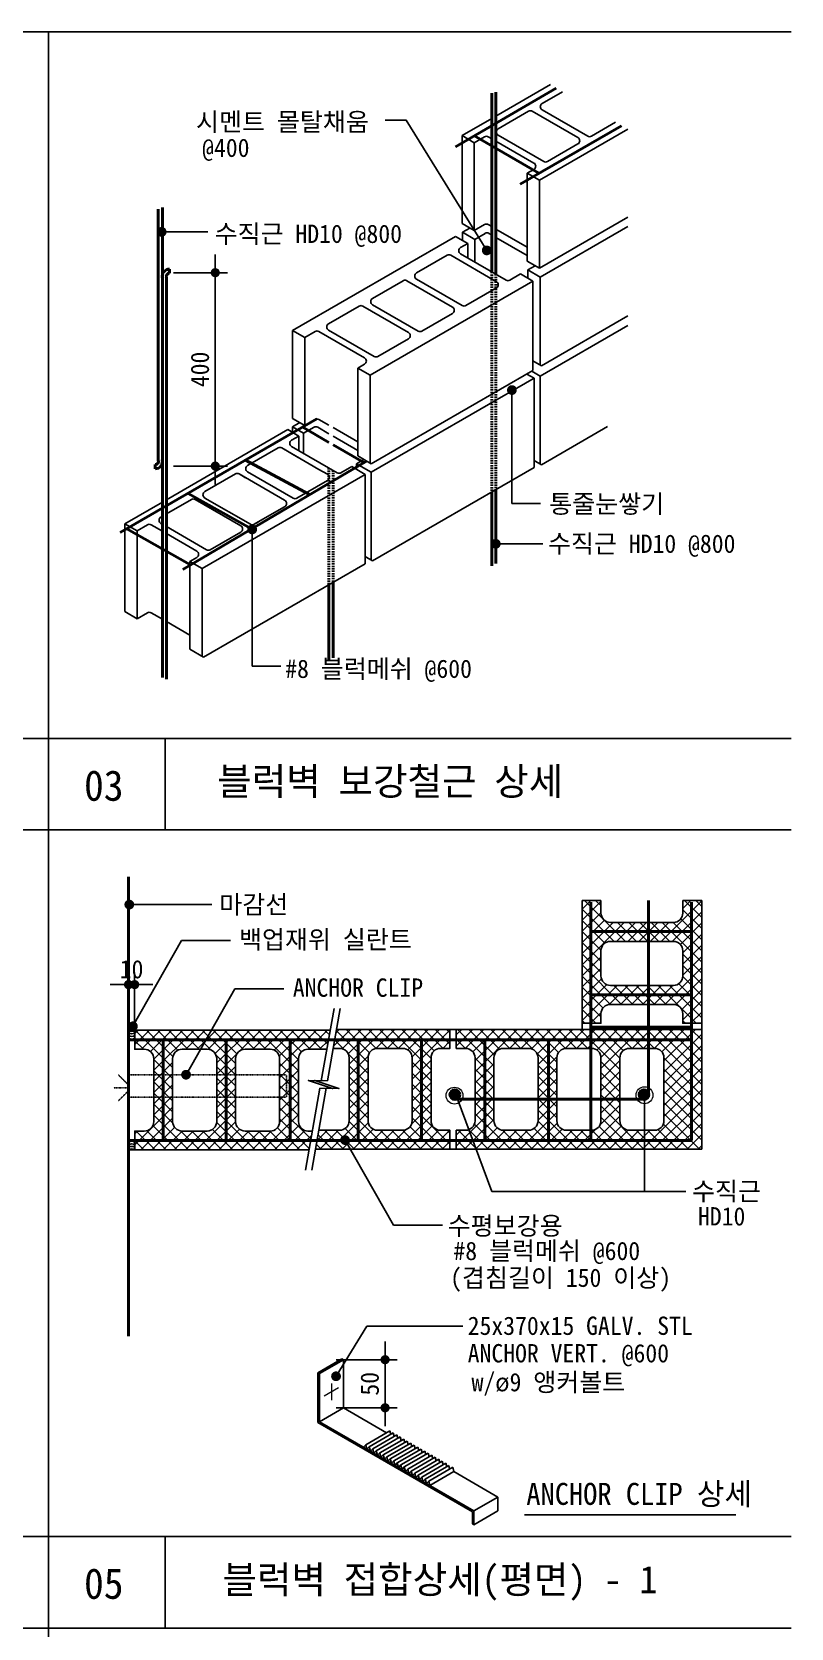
# Model space of a CAD drawing. Header units: millimetres. Extents: x 209 to 75467, y 6568 to 12199.
# Drawn here: x 31514 to 32756, y 9373 to 11985 of the extents above; entities that cross this region are included whole.
import ezdxf

# ---------------------------------------------------------------- set-up
doc = ezdxf.new("R2010")
doc.units = ezdxf.units.MM
doc.header["$MEASUREMENT"] = 0
for name, pattern in [('CEN', [62, 60, -1, 0, -1]), ('HID', [2, 1.1, -0.9]), ('HIDDEN', [0.375, 0.25, -0.125])]:
    doc.linetypes.add(name, pattern=pattern)
doc.layers.get('0').update_dxf_attribs({"linetype": 'CONTINUOUS'})
for name, color, linetype, lineweight in [('A-CNTL', 1, 'CEN', 15), ('A-CONC-LIN1', 2, 'CONTINUOUS', 40), ('A-CUTL', 7, 'CONTINUOUS', 25), ('A-DIMS', 7, 'CONTINUOUS', 25), ('A-ELEV-LIN2', 7, 'CONTINUOUS', 25), ('A-MKXS-LEAD', 7, 'CONTINUOUS', 25), ('A-MKXS-TEXT1', 3, 'CONTINUOUS', 25), ('A-WAXM-BLOC', 3, 'CONTINUOUS', 25), ('A-XXXX-HATC', 8, 'CONTINUOUS', 18), ('A-XXXX-SYMB', 7, 'CONTINUOUS', 25), ('A-XXXX-TABL', 7, 'CONTINUOUS', 25), ('S-RBAR', 2, 'CONTINUOUS', 40)]:
    doc.layers.add(name, color=color, linetype=linetype, lineweight=lineweight)
doc.layers.add('CA-ANNO-TEXT', color=3, linetype='CONTINUOUS')
doc.styles.add('HY울릉도L', font='H2GTRE.TTF')
doc.styles.add('돋움체', font='')
doc.styles.get('돋움체').set_extended_font_data('DotumChe')
doc.dimstyles.new('CDIM', dxfattribs={"dimtxt": 3, "dimasz": 1.5, "dimexe": 2, "dimexo": 1, "dimgap": 1, "dimtad": 1, "dimdec": 0, "dimrnd": 0.5, "dimzin": 0, "dimdsep": 32, "dimlunit": 6, "dimtxsty": 'HY울릉도L', "dimblk1": '_CIDOT', "dimblk2": '_CIDOT', "dimsah": 1, "dimcen": 5.5, "dimclrd": 2, "dimclre": 2, "dimclrt": 7, "dimadec": 0, "dimazin": 0, "dimtfac": 1, "dimtdec": 0, "dimtix": 1, "dimtmove": 2, "dimatfit": 1, "dimldrblk": '_CIDOT', "dimfxl": 1, "dimtolj": 1, "dimtzin": 0, "dimlwd": -1, "dimarcsym": 0})

# ---------------------------------------------------------------- blocks, each defined once
blk = doc.blocks.new('_CIDOT')
at = {"color": 0, "linetype": 'ByBlock'}
blk.add_line((2, 0), (-1, 0), dxfattribs=at)
at = {"color": 0, "linetype": 'ByBlock', "const_width": 0.5}
blk.add_lwpolyline([(-0.25, 0, 1), (0.25, 0, 1)], format="xyb", close=True, dxfattribs=at)
blk = doc.blocks.new('*D421')
at = {"layer": 'A-DIMS', "lineweight": -2, "transparency": 16777216}
for p, q in [((32012, 9811.8), (32111.9, 9811.8)), ((32012, 9733.1), (32111.9, 9733.1))]:
    blk.add_line(p, q, dxfattribs=at)
at = {"layer": 'A-DIMS', "transparency": 16777216}
blk.add_line((32091.9, 9748.1), (32091.9, 9796.8), dxfattribs=at)
at = {"layer": 'A-DIMS', "transparency": 16777216, "xscale": 15, "yscale": 15, "zscale": 15}
for p, rotation in [((32091.9, 9811.8), 90), ((32091.9, 9733.1), 270)]:
    blk.add_blockref('_CIDOT', p, dxfattribs=dict(at, rotation=rotation))
at = {"layer": 'A-DIMS', "color": 3, "transparency": 16777216, "insert": (32066.9, 9772.4), "char_height": 30, "attachment_point": 5, "rotation": 90, "style": '돋움체'}
blk.add_mtext('\\A1;50', dxfattribs=at)
blk = doc.blocks.new('*D422')
at = {"layer": 'A-DIMS', "lineweight": -2, "transparency": 16777216}
for p, q in [((31745.5, 11591.1), (31833.9, 11591.1)), ((31745.5, 11274.5), (31833.9, 11274.5))]:
    blk.add_line(p, q, dxfattribs=at)
at = {"layer": 'A-DIMS', "transparency": 16777216}
blk.add_line((31813.9, 11289.5), (31813.9, 11576.1), dxfattribs=at)
at = {"layer": 'A-DIMS', "transparency": 16777216, "xscale": 15, "yscale": 15, "zscale": 15}
for p, rotation in [((31813.9, 11591.1), 90), ((31813.9, 11274.5), 270)]:
    blk.add_blockref('_CIDOT', p, dxfattribs=dict(at, rotation=rotation))
at = {"layer": 'A-DIMS', "color": 3, "transparency": 16777216, "insert": (31788.9, 11432.8), "char_height": 30, "attachment_point": 5, "rotation": 90, "style": '돋움체'}
blk.add_mtext('\\A1;400', dxfattribs=at)
blk = doc.blocks.new('*X11')
at = {"color": 0}
for p, q in [((130.83, 378.32), (132.2, 379.68)), ((130.83, 376.55), (133.83, 379.55)), ((135.93, 373.18), (130.83, 378.29)), ((130.83, 374.78), (133.83, 377.78)), ((137.7, 373.18), (131.2, 379.68)), ((133.83, 378.82), (132.97, 379.68)), ((143.37, 373.18), (149.83, 379.64)), ((145.14, 373.18), (149.83, 377.87)), ((146.83, 378.41), (148.11, 379.68)), ((149.83, 375.2), (146.83, 378.2)), ((149.83, 376.96), (147.11, 379.68)), ((149.83, 378.73), (148.88, 379.68)), ((130.83, 373.01), (134.36, 376.54)), ((134.45, 372.9), (130.83, 376.52)), ((130.83, 371.25), (135.77, 376.18)), ((130.83, 369.48), (137.53, 376.18)), ((136.3, 373.18), (139.3, 376.18)), ((139.47, 373.18), (136.47, 376.18)), ((138.07, 373.18), (141.07, 376.18)), ((141.24, 373.18), (138.24, 376.18)), ((139.84, 373.18), (142.84, 376.18)), ((143.01, 373.18), (140.01, 376.18)), ((141.61, 373.18), (144.61, 376.18)), ((144.77, 373.18), (141.77, 376.18)), ((149.83, 369.89), (143.54, 376.18)), ((149.83, 371.66), (145.31, 376.18)), ((146.43, 372.7), (149.83, 376.1)), ((149.83, 373.43), (146.51, 376.75)), ((133.83, 371.75), (130.83, 374.75)), ((133.83, 369.98), (130.83, 372.98)), ((146.83, 371.34), (149.83, 374.34)), ((133.83, 368.22), (130.83, 371.22)), ((130.83, 367.71), (133.83, 370.71)), ((146.83, 369.57), (149.83, 372.57)), ((149.83, 368.13), (146.83, 371.13)), ((146.83, 367.8), (149.83, 370.8)), ((137.1, 363.18), (130.83, 369.45)), ((130.83, 365.94), (133.83, 368.94)), ((135.33, 363.18), (130.83, 367.68)), ((143.98, 363.18), (149.83, 369.03)), ((149.83, 366.36), (146.83, 369.36)), ((149.83, 364.59), (146.83, 367.59)), ((130.83, 364.18), (133.9, 367.24)), ((130.83, 362.41), (134.73, 366.31)), ((130.83, 360.64), (136.37, 366.18)), ((134.14, 362.6), (130.83, 365.91)), ((135.13, 363.17), (138.14, 366.18)), ((138.86, 363.18), (135.86, 366.18)), ((136.91, 363.18), (139.91, 366.18)), ((140.63, 363.18), (137.63, 366.18)), ((138.68, 363.18), (141.68, 366.18)), ((142.4, 363.18), (139.4, 366.18)), ((140.44, 363.18), (143.44, 366.18)), ((144.17, 363.18), (141.17, 366.18)), ((142.21, 363.18), (145.21, 366.18)), ((146.25, 362.87), (142.93, 366.18)), ((149.83, 361.05), (144.7, 366.18)), ((145.7, 363.14), (149.83, 367.27)), ((149.83, 362.82), (146.2, 366.46)), ((146.68, 362.34), (149.83, 365.5)), ((133.83, 361.14), (130.83, 364.14)), ((148.93, 360.18), (146.52, 362.6)), ((146.83, 360.73), (149.83, 363.73)), ((133.02, 360.18), (130.83, 362.38)), ((131.26, 360.18), (130.83, 360.61)), ((132.14, 360.18), (133.84, 361.89)), ((147.17, 360.18), (146.83, 360.52)), ((148.05, 360.18), (149.83, 361.96)), ((149.82, 360.18), (149.83, 360.19)), ((59.79, 356.78), (62.07, 359.05)), ((59.79, 358.55), (60.3, 359.05)), ((65.79, 353.17), (59.91, 359.05)), ((60.83, 356.05), (63.83, 359.05)), ((65.83, 354.9), (61.68, 359.05)), ((62.25, 355.7), (65.6, 359.05)), ((62.79, 352.71), (69.14, 359.05)), ((62.79, 354.47), (67.37, 359.05)), ((66.61, 355.89), (63.44, 359.05)), ((68.21, 356.05), (65.21, 359.05)), ((69.98, 356.05), (66.98, 359.05)), ((67.91, 356.05), (70.91, 359.05)), ((71.86, 355.94), (68.75, 359.05)), ((69.67, 356.05), (72.67, 359.05)), ((75.79, 353.77), (70.52, 359.05)), ((71.43, 356.05), (74.44, 359.05)), ((76.01, 355.33), (72.28, 359.05)), ((72.54, 355.38), (76.21, 359.05)), ((72.79, 353.87), (77.98, 359.05)), ((77.07, 356.03), (74.05, 359.05)), ((78.82, 356.05), (75.82, 359.05)), ((76.54, 355.85), (79.74, 359.05)), ((80.59, 356.05), (77.59, 359.05)), ((78.51, 356.05), (81.51, 359.05)), ((85.79, 352.61), (79.35, 359.05)), ((80.28, 356.05), (83.28, 359.05)), ((85.79, 354.38), (81.12, 359.05)), ((81.91, 355.92), (85.05, 359.05)), ((82.73, 354.97), (86.82, 359.05)), ((82.79, 353.26), (88.58, 359.05)), ((86.28, 355.66), (82.89, 359.05)), ((87.66, 356.05), (84.66, 359.05)), ((89.43, 356.05), (86.43, 359.05)), ((87.35, 356.05), (90.35, 359.05)), ((90.42, 356.83), (88.19, 359.05)), ((89.12, 356.05), (90.53, 357.46)), ((90.68, 358.33), (89.96, 359.05)), ((91.36, 356.53), (94.02, 359.18)), ((92.98, 356.04), (91.53, 357.48)), ((91.74, 358.68), (92.25, 359.18)), ((96.83, 353.95), (91.8, 358.98)), ((92.73, 356.13), (95.79, 359.18)), ((97.06, 355.49), (93.37, 359.18)), ((93.69, 355.32), (97.55, 359.18)), ((93.83, 353.69), (99.32, 359.18)), ((98.14, 356.17), (95.13, 359.18)), ((99.9, 356.18), (96.9, 359.18)), ((98.07, 356.16), (101.09, 359.18)), ((101.67, 356.18), (98.67, 359.18)), ((99.86, 356.18), (102.86, 359.18)), ((106.83, 352.79), (100.44, 359.18)), ((101.62, 356.18), (104.62, 359.18)), ((106.83, 354.56), (102.2, 359.18)), ((103.15, 355.94), (106.39, 359.18)), ((103.82, 354.84), (108.16, 359.18)), ((103.83, 353.09), (109.83, 359.09)), ((107.34, 355.81), (103.97, 359.18)), ((108.74, 356.18), (105.74, 359.18)), ((109.83, 356.86), (107.51, 359.18)), ((109.83, 358.63), (109.28, 359.18)), ((110.83, 358.32), (111.7, 359.18)), ((110.83, 356.55), (113.46, 359.18)), ((112.28, 356.18), (110.83, 357.63)), ((116.83, 353.4), (111.04, 359.18)), ((112.23, 356.18), (115.23, 359.18)), ((116.89, 355.1), (112.81, 359.18)), ((113.47, 355.66), (117, 359.18)), ((113.83, 354.25), (118.77, 359.18)), ((113.83, 352.48), (120.53, 359.18)), ((117.71, 356.05), (114.58, 359.18)), ((119.35, 356.18), (116.35, 359.18)), ((121.11, 356.18), (118.11, 359.18)), ((119.3, 356.18), (122.3, 359.18)), ((123.09, 355.98), (119.88, 359.18)), ((121.07, 356.18), (124.07, 359.18)), ((126.83, 354), (121.65, 359.18)), ((122.77, 356.12), (125.84, 359.18)), ((127.08, 355.52), (123.42, 359.18)), ((123.71, 355.28), (127.61, 359.18)), ((123.83, 353.64), (129.37, 359.18)), ((128.19, 356.18), (125.19, 359.18)), ((129.95, 356.18), (126.95, 359.18)), ((128.13, 356.17), (131.14, 359.18)), ((131.72, 356.18), (128.72, 359.18)), ((129.91, 356.18), (132.91, 359.18)), ((136.83, 352.84), (130.49, 359.18)), ((131.68, 356.18), (134.68, 359.18)), ((136.83, 354.61), (132.26, 359.18)), ((133.18, 355.92), (136.44, 359.18)), ((133.83, 354.8), (138.21, 359.18)), ((133.83, 353.03), (139.98, 359.18)), ((137.37, 355.84), (134.02, 359.18)), ((138.79, 356.18), (135.79, 359.18)), ((140.56, 356.18), (137.56, 359.18)), ((138.75, 356.18), (141.75, 359.18)), ((142.33, 356.18), (139.33, 359.18)), ((140.52, 356.18), (143.52, 359.18)), ((149.83, 350.45), (141.1, 359.18)), ((142.28, 356.18), (145.28, 359.18)), ((149.83, 352.22), (142.86, 359.18)), ((143.5, 355.63), (147.05, 359.18)), ((143.83, 354.19), (148.82, 359.18)), ((143.83, 352.43), (149.83, 358.43)), ((149.83, 353.98), (144.63, 359.18)), ((149.83, 355.75), (146.4, 359.18)), ((149.83, 357.52), (148.17, 359.18)), ((61.14, 356.05), (59.79, 357.4)), ((75.79, 352.01), (72.68, 355.12)), ((72.79, 352.1), (75.99, 355.3)), ((96.83, 352.18), (93.68, 355.33)), ((93.83, 351.92), (96.85, 354.95)), ((108.7, 356.18), (109.83, 357.32)), ((126.83, 352.23), (123.63, 355.44)), ((123.83, 351.87), (126.84, 354.89)), ((143.83, 350.66), (149.83, 356.66)), ((143.83, 348.89), (149.83, 354.89)), ((65.79, 351.4), (62.79, 354.4)), ((62.79, 350.94), (65.79, 353.94)), ((65.79, 349.63), (62.79, 352.63)), ((72.79, 350.33), (75.79, 353.33)), ((75.79, 350.24), (72.79, 353.24)), ((82.79, 351.49), (85.79, 354.49)), ((85.79, 350.85), (82.79, 353.85)), ((82.79, 349.73), (85.79, 352.73)), ((96.83, 350.41), (93.83, 353.41)), ((93.83, 350.16), (96.83, 353.16)), ((103.83, 351.32), (106.83, 354.32)), ((106.83, 351.02), (103.83, 354.02)), ((103.83, 349.55), (106.83, 352.55)), ((116.83, 351.63), (113.83, 354.63)), ((113.83, 350.71), (116.83, 353.71)), ((116.83, 349.86), (113.83, 352.86)), ((126.83, 350.47), (123.83, 353.47)), ((123.83, 350.1), (126.83, 353.1)), ((133.83, 351.27), (136.83, 354.27)), ((136.83, 351.07), (133.83, 354.07)), ((133.83, 349.5), (136.83, 352.5)), ((149.83, 348.68), (143.83, 354.68)), ((143.83, 347.12), (149.83, 353.12)), ((149.83, 346.91), (143.83, 352.91)), ((62.79, 349.17), (65.79, 352.17)), ((65.79, 347.86), (62.79, 350.86)), ((62.79, 347.4), (65.79, 350.4)), ((72.79, 348.57), (75.79, 351.57)), ((75.79, 348.47), (72.79, 351.47)), ((85.79, 349.08), (82.79, 352.08)), ((82.79, 347.96), (85.79, 350.96)), ((85.79, 347.31), (82.79, 350.31)), ((96.83, 348.65), (93.83, 351.65)), ((93.83, 348.39), (96.83, 351.39)), ((96.83, 346.88), (93.83, 349.88)), ((106.83, 349.25), (103.83, 352.25)), ((103.83, 347.78), (106.83, 350.78)), ((106.83, 347.49), (103.83, 350.49)), ((113.83, 348.94), (116.83, 351.94)), ((116.83, 348.09), (113.83, 351.09)), ((113.83, 347.18), (116.83, 350.18)), ((126.83, 348.7), (123.83, 351.7)), ((123.83, 348.34), (126.83, 351.34)), ((126.83, 346.93), (123.83, 349.93)), ((136.83, 349.31), (133.83, 352.31)), ((133.83, 347.73), (136.83, 350.73)), ((136.83, 347.54), (133.83, 350.54)), ((143.83, 345.36), (149.83, 351.36)), ((149.83, 345.14), (143.83, 351.14)), ((65.79, 346.1), (62.79, 349.1)), ((62.79, 345.64), (65.79, 348.64)), ((65.81, 344.31), (62.79, 347.33)), ((72.79, 346.8), (75.79, 349.8)), ((75.79, 346.7), (72.79, 349.7)), ((72.79, 345.03), (75.79, 348.03)), ((75.79, 344.94), (72.79, 347.94)), ((82.79, 346.19), (85.79, 349.19)), ((85.79, 345.54), (82.79, 348.54)), ((82.79, 344.42), (85.79, 347.42)), ((93.83, 346.62), (96.83, 349.62)), ((96.83, 345.11), (93.83, 348.11)), ((93.83, 344.85), (96.83, 347.85)), ((103.83, 346.01), (106.83, 349.01)), ((106.83, 345.72), (103.83, 348.72)), ((116.83, 346.32), (113.83, 349.32)), ((113.83, 345.41), (116.83, 348.41)), ((116.84, 344.55), (113.83, 347.56)), ((123.83, 346.57), (126.83, 349.57)), ((126.83, 345.16), (123.83, 348.16)), ((123.83, 344.8), (126.83, 347.8)), ((133.83, 345.96), (136.83, 348.96)), ((136.83, 345.77), (133.83, 348.77)), ((140.43, 340.18), (149.83, 349.59)), ((142.19, 340.18), (149.83, 347.82)), ((149.83, 343.38), (143.83, 349.38)), ((149.83, 341.61), (143.83, 347.61)), ((59.79, 340.87), (65.79, 346.87)), ((60.74, 340.05), (65.79, 345.1)), ((68.3, 340.05), (62.79, 345.56)), ((69.58, 340.05), (75.79, 346.26)), ((78.91, 340.05), (72.79, 346.17)), ((80.19, 340.05), (85.79, 345.66)), ((87.76, 341.8), (82.79, 346.77)), ((87.5, 340.3), (82.79, 345.01)), ((90.93, 340.18), (96.83, 346.09)), ((99.99, 340.18), (93.83, 346.34)), ((101.53, 340.18), (106.83, 345.48)), ((103.73, 344.15), (106.83, 347.25)), ((109.83, 340.95), (103.83, 346.95)), ((108.83, 340.18), (103.83, 345.18)), ((110.83, 340.64), (116.83, 346.64)), ((112.14, 340.18), (116.83, 344.87)), ((119.44, 340.18), (113.83, 345.79)), ((120.98, 340.18), (126.83, 346.03)), ((130.04, 340.18), (123.83, 346.4)), ((131.59, 340.18), (136.83, 345.43)), ((133.69, 344.06), (136.83, 347.19)), ((140.65, 340.18), (133.83, 347)), ((138.88, 340.18), (133.83, 345.23)), ((149.49, 340.18), (143.83, 345.84)), ((143.96, 340.18), (149.83, 346.05)), ((59.79, 342.64), (60.21, 343.05)), ((63, 340.05), (60, 343.05)), ((64.77, 340.05), (61.71, 343.11)), ((62.51, 340.05), (66.1, 343.64)), ((66.53, 340.05), (62.66, 343.93)), ((64.28, 340.05), (67.28, 343.05)), ((66.05, 340.05), (69.05, 343.05)), ((70.07, 340.05), (67.05, 343.07)), ((67.82, 340.05), (70.82, 343.05)), ((71.84, 340.05), (68.84, 343.05)), ((73.61, 340.05), (70.61, 343.05)), ((71.35, 340.05), (75.79, 344.5)), ((75.37, 340.05), (72.12, 343.3)), ((77.14, 340.05), (72.79, 344.41)), ((73.12, 340.05), (76.41, 343.34)), ((74.89, 340.05), (77.89, 343.05)), ((76.65, 340.05), (79.65, 343.05)), ((80.68, 340.05), (77.68, 343.05)), ((78.42, 340.05), (81.43, 343.06)), ((82.44, 340.05), (79.44, 343.05)), ((84.21, 340.05), (81.21, 343.05)), ((81.96, 340.05), (85.9, 343.99)), ((85.98, 340.05), (82.44, 343.59)), ((83.73, 340.05), (86.86, 343.18)), ((85.49, 340.05), (87.88, 342.43)), ((88.71, 341.5), (90.39, 343.18)), ((91.15, 340.18), (88.88, 342.46)), ((89.16, 340.18), (92.16, 343.18)), ((92.92, 340.18), (89.92, 343.18)), ((94.69, 340.18), (91.69, 343.18)), ((92.7, 340.18), (96.87, 344.35)), ((96.46, 340.18), (93.19, 343.45)), ((98.22, 340.18), (93.83, 344.58)), ((94.46, 340.18), (97.63, 343.35)), ((96.23, 340.18), (99.23, 343.18)), ((98, 340.18), (101, 343.18)), ((101.76, 340.18), (98.76, 343.18)), ((99.77, 340.18), (102.86, 343.28)), ((103.53, 340.18), (100.53, 343.18)), ((105.29, 340.18), (102.29, 343.18)), ((103.3, 340.18), (107.04, 343.92)), ((107.06, 340.18), (103.5, 343.74)), ((105.07, 340.18), (108.09, 343.2)), ((106.84, 340.18), (109.83, 343.18)), ((109.83, 342.72), (109.37, 343.18)), ((110.83, 342.41), (111.61, 343.18)), ((114.13, 340.18), (111.13, 343.18)), ((115.9, 340.18), (112.82, 343.26)), ((117.67, 340.18), (113.72, 344.13)), ((113.91, 340.18), (117.31, 343.58)), ((115.68, 340.18), (118.68, 343.18)), ((117.44, 340.18), (120.44, 343.18)), ((121.2, 340.18), (118.2, 343.19)), ((119.21, 340.18), (122.21, 343.18)), ((122.97, 340.18), (119.97, 343.18)), ((124.74, 340.18), (121.74, 343.18)), ((122.75, 340.18), (126.88, 344.31)), ((126.51, 340.18), (123.22, 343.47)), ((128.28, 340.18), (123.83, 344.63)), ((124.52, 340.18), (127.67, 343.34)), ((126.28, 340.18), (129.28, 343.18)), ((128.05, 340.18), (131.05, 343.18)), ((131.81, 340.18), (128.81, 343.18)), ((129.82, 340.18), (132.95, 343.32)), ((133.58, 340.18), (130.58, 343.18)), ((135.35, 340.18), (132.35, 343.18)), ((133.35, 340.18), (137.06, 343.89)), ((137.11, 340.18), (133.52, 343.77)), ((135.12, 340.18), (138.13, 343.2)), ((136.89, 340.18), (139.89, 343.18)), ((138.66, 340.18), (141.66, 343.18)), ((142.42, 340.18), (139.42, 343.18)), ((144.19, 340.18), (141.19, 343.18)), ((145.95, 340.18), (142.86, 343.28)), ((147.72, 340.18), (143.74, 344.17)), ((145.73, 340.18), (149.83, 344.28)), ((147.5, 340.18), (149.83, 342.52)), ((61.23, 340.05), (59.79, 341.49)), ((87.26, 340.05), (87.5, 340.29)), ((89.38, 340.18), (88.61, 340.95)), ((108.61, 340.18), (109.83, 341.41)), ((112.37, 340.18), (110.83, 341.72)), ((149.26, 340.18), (149.83, 340.75))]:
    blk.add_line(p, q, dxfattribs=at)
blk = doc.blocks.new('*D434')
at = {"layer": 'A-DIMS', "transparency": 16777216}
for p, q in [((31656.9, 10425.8), (31641.9, 10425.8)), ((31671.9, 10425.8), (31681.9, 10425.8)), ((31696.9, 10425.8), (31711.9, 10425.8))]:
    blk.add_line(p, q, dxfattribs=at)
at = {"layer": 'A-DIMS', "lineweight": -2, "transparency": 16777216}
for p, q in [((31671.9, 10348.4), (31671.9, 10445.8)), ((31681.9, 10347.3), (31681.9, 10445.8))]:
    blk.add_line(p, q, dxfattribs=at)
at = {"layer": 'A-DIMS', "transparency": 16777216, "xscale": 15, "yscale": 15, "zscale": 15, "rotation": 180}
blk.add_blockref('_CIDOT', (31681.9, 10425.8), dxfattribs=at)
at = {"layer": 'A-DIMS', "transparency": 16777216, "xscale": 15, "yscale": 15, "zscale": 15}
blk.add_blockref('_CIDOT', (31671.9, 10425.8), dxfattribs=at)
at = {"layer": 'A-DIMS', "color": 3, "transparency": 16777216, "insert": (31676.9, 10450.8), "char_height": 30, "attachment_point": 5, "style": '돋움체'}
blk.add_mtext('\\A1;10', dxfattribs=at)

msp = doc.modelspace()

# ---------------------------------------------------------------- hatches: boundary and pattern name
at = {"layer": 'S-RBAR', "ltscale": 0.01}
h = msp.add_hatch(color=256, dxfattribs=at)
edge = h.paths.add_edge_path()
edge.add_arc((32206.1, 10245.8), 8, 0, 360)
h = msp.add_hatch(color=256, dxfattribs=at)
edge = h.paths.add_edge_path()
edge.add_arc((32515.6, 10245.8), 8, 0, 360)

# ---------------------------------------------------------------- linework, layer by layer
at = {"layer": 'A-CNTL'}
for p, q in [((32004, 9773), (32004, 9745.8)), ((31992.2, 9752.6), (32015.8, 9766.2))]:
    msp.add_line(p, q, dxfattribs=at)
at = {"layer": 'A-CONC-LIN1'}
msp.add_line((31671.9, 10602.1), (31671.9, 9850.6), dxfattribs=at)
at = {"layer": 'A-CUTL'}
for points in [[(31961.5, 10121.9), (31985.2, 10256.2), (32006, 10255.6), (31966.5, 10268.9), (31987.3, 10268.3), (32008.3, 10386.8)], [(31971.8, 10121.9), (31995.5, 10256.2), (32016.3, 10255.6), (31976.8, 10268.9), (31997.6, 10268.3), (32018.6, 10386.8)]]:
    msp.add_lwpolyline(points, dxfattribs=at)
at = {"layer": 'A-ELEV-LIN2'}
for p, q in [((31981.9, 9790.4), (32021.3, 9813.2)), ((31984.3, 9789.1), (32023.7, 9811.8)), ((32023.7, 9811.8), (32021.3, 9813.2)), ((32023.7, 9733.1), (32023.7, 9811.8)), ((31984.3, 9789.1), (31981.9, 9790.4)), ((31981.9, 9790.4), (31981.9, 9709)), ((31984.3, 9789.1), (31984.3, 9710.3)), ((31984.3, 9710.3), (32023.7, 9733.1)), ((32023.7, 9733.1), (32094.3, 9692.3)), ((31981.9, 9709), (32234.9, 9562.9)), ((31984.3, 9710.3), (32237.3, 9564.3)), ((32060.2, 9672.5), (32099.6, 9695.3)), ((32101.1, 9689.6), (32099.6, 9695.3)), ((32060.2, 9672.5), (32056.4, 9668.7)), ((32062.1, 9665.4), (32060.2, 9672.5)), ((32065.9, 9669.2), (32062.1, 9665.4)), ((32065.9, 9669.2), (32105.3, 9692)), ((32067.8, 9662.1), (32065.9, 9669.2)), ((32071.6, 9665.9), (32111, 9688.7)), ((32077.4, 9662.6), (32116.7, 9685.4)), ((32083.1, 9659.3), (32122.5, 9682)), ((32088.8, 9656), (32128.2, 9678.7)), ((32094.6, 9652.7), (32133.9, 9675.4)), ((32100.3, 9649.4), (32139.7, 9672.1)), ((32106.8, 9686.2), (32105.3, 9692)), ((32106, 9646.1), (32145.4, 9668.8)), ((32112.5, 9682.9), (32111, 9688.7)), ((32118.3, 9679.6), (32116.7, 9685.4)), ((32124, 9676.3), (32122.5, 9682)), ((32129.7, 9673), (32128.2, 9678.7)), ((32135.5, 9669.7), (32133.9, 9675.4)), ((32141.2, 9666.4), (32139.7, 9672.1)), ((32146.9, 9663.1), (32145.4, 9668.8)), ((32071.6, 9665.9), (32067.8, 9662.1)), ((32073.5, 9658.8), (32071.6, 9665.9)), ((32077.4, 9662.6), (32073.5, 9658.8)), ((32079.3, 9655.5), (32077.4, 9662.6)), ((32083.1, 9659.3), (32079.3, 9655.5)), ((32085, 9652.2), (32083.1, 9659.3)), ((32088.8, 9656), (32085, 9652.2)), ((32090.7, 9648.9), (32088.8, 9656)), ((32094.6, 9652.7), (32090.7, 9648.9)), ((32096.5, 9645.6), (32094.6, 9652.7)), ((32100.3, 9649.4), (32096.5, 9645.6)), ((32102.2, 9642.3), (32100.3, 9649.4)), ((32106, 9646.1), (32102.2, 9642.3)), ((32107.9, 9638.9), (32106, 9646.1)), ((32111.8, 9642.8), (32107.9, 9638.9)), ((32111.8, 9642.8), (32151.1, 9665.5)), ((32113.7, 9635.6), (32111.8, 9642.8)), ((32117.5, 9639.5), (32156.9, 9662.2)), ((32123.2, 9636.2), (32162.6, 9658.9)), ((32129, 9632.8), (32168.3, 9655.6)), ((32134.7, 9629.5), (32174.1, 9652.3)), ((32140.4, 9626.2), (32179.8, 9649)), ((32146.1, 9622.9), (32185.5, 9645.6)), ((32152.7, 9659.8), (32151.1, 9665.5)), ((32151.9, 9619.6), (32191.2, 9642.3)), ((32158.4, 9656.5), (32156.9, 9662.2)), ((32164.1, 9653.2), (32162.6, 9658.9)), ((32169.9, 9649.8), (32168.3, 9655.6)), ((32175.6, 9646.5), (32174.1, 9652.3)), ((32181.3, 9643.2), (32179.8, 9649)), ((32187.1, 9639.9), (32185.5, 9645.6)), ((32192.8, 9636.6), (32191.2, 9642.3)), ((32117.5, 9639.5), (32113.7, 9635.6)), ((32119.4, 9632.3), (32117.5, 9639.5)), ((32123.2, 9636.2), (32119.4, 9632.3)), ((32125.1, 9629), (32123.2, 9636.2)), ((32129, 9632.8), (32125.1, 9629)), ((32130.9, 9625.7), (32129, 9632.8)), ((32134.7, 9629.5), (32130.9, 9625.7)), ((32136.6, 9622.4), (32134.7, 9629.5)), ((32140.4, 9626.2), (32136.6, 9622.4)), ((32142.3, 9619.1), (32140.4, 9626.2)), ((32146.1, 9622.9), (32142.3, 9619.1)), ((32148.1, 9615.8), (32146.1, 9622.9)), ((32151.9, 9619.6), (32148.1, 9615.8)), ((32153.8, 9612.5), (32151.9, 9619.6)), ((32157.6, 9616.3), (32153.8, 9612.5)), ((32157.6, 9616.3), (32196, 9638.4)), ((32159.5, 9609.2), (32157.6, 9616.3)), ((32163.3, 9613), (32202.7, 9635.7)), ((32165.2, 9605.9), (32204.6, 9628.6)), ((32197.5, 9632.7), (32196, 9638.4)), ((32204.6, 9628.6), (32202.7, 9635.7)), ((32204.6, 9628.6), (32276.7, 9587)), ((32163.3, 9613), (32159.5, 9609.2)), ((32165.2, 9605.9), (32163.3, 9613)), ((32234.9, 9562.9), (32234.9, 9543.1)), ((32237.3, 9564.3), (32276.7, 9587)), ((32237.3, 9541.7), (32276.7, 9564.5)), ((32237.3, 9564.3), (32237.3, 9541.7)), ((32276.7, 9587), (32276.7, 9564.5)), ((32237.3, 9541.7), (32234.9, 9543.1))]:
    msp.add_line(p, q, dxfattribs=at)
at = {"layer": 'A-MKXS-LEAD'}
for p, q in [((31758.9, 10498.1), (31679, 10357.5)), ((31758.9, 10498.1), (31839.1, 10498.1)), ((31845.9, 10419), (31766.1, 10278.3)), ((31845.9, 10419), (31926.2, 10419)), ((32266.5, 10087.1), (32210, 10239.7)), ((32516.5, 10237.3), (32516.5, 10087.1)), ((32105.4, 10032.1), (32026.4, 10171.3)), ((32266.5, 10087.1), (32584.4, 10087.1)), ((32105.4, 10032.1), (32185.7, 10032.1))]:
    msp.add_line(p, q, dxfattribs=at)
for points in [[(32258.3, 11627.6), (32126.6, 11840.6), (32092.1, 11840.6)], [(31726.2, 11657.9), (31802, 11657.9)], [(32299.5, 11399), (32299.5, 11213.4)], [(32299.5, 11213.4), (32346.4, 11213.4)], [(31874.3, 11170.9), (31874.3, 10947.3)], [(32273.1, 11147.3), (32350, 11147.3)], [(31874.3, 10947.3), (31921.3, 10947.3)], [(31673.2, 10556.8), (31808.1, 10556.8)], [(32011.6, 9784.7), (32062, 9866.5)], [(32062, 9866.5), (32219.1, 9866.5)]]:
    msp.add_lwpolyline(points, dxfattribs=at)
at = {"layer": 'A-MKXS-LEAD', "const_width": 8}
for points in [[(31722.2, 11657.9, 1), (31730.2, 11657.9, 1)], [(32254.3, 11627.6, 1), (32262.3, 11627.6, 1)], [(32295.5, 11399, 1), (32303.5, 11399, 1)], [(31870.3, 11170.9, 1), (31878.3, 11170.9, 1)], [(32269.1, 11147.3, 1), (32277.1, 11147.3, 1)], [(31669.2, 10556.8, 1), (31677.2, 10556.8, 1)], [(31675, 10357.5, -1), (31683, 10357.5, -1)], [(31762.1, 10278.3, -1), (31770.1, 10278.3, -1)], [(32022.4, 10171.3, 1), (32030.4, 10171.3, 1)], [(32007.6, 9784.7, 1), (32015.6, 9784.7, 1)]]:
    msp.add_lwpolyline(points, format="xyb", close=True, dxfattribs=at)
at = {"layer": 'A-WAXM-BLOC'}
for p, q in [((32273.3, 11847.4), (32362.5, 11898.9)), ((32348.9, 11868), (32382.5, 11887.4)), ((32217.9, 11815.4), (32266.7, 11843.6)), ((32276.9, 11826.4), (32326.9, 11855.3)), ((32407.6, 11812.2), (32332.9, 11855.3)), ((32423.6, 11814.5), (32348.9, 11857.6)), ((32429.6, 11814.5), (32469.2, 11837.3)), ((32217.9, 11815.4), (32217.9, 11671.5)), ((32237.9, 11803.9), (32217.9, 11815.4)), ((32237.9, 11803.9), (32254.9, 11813.7)), ((32266.7, 11810.4), (32260.9, 11813.7)), ((32351.6, 11772.9), (32276.9, 11816)), ((32344.6, 11742.3), (32489.2, 11825.8)), ((32237.9, 11803.9), (32237.9, 11659.9)), ((32335.6, 11770.6), (32273.3, 11806.6)), ((32357.6, 11772.9), (32407.6, 11801.8)), ((32324.6, 11753.9), (32335.6, 11760.2)), ((32324.6, 11753.9), (32324.6, 11609.9)), ((32344.6, 11742.3), (32324.6, 11753.9)), ((32344.6, 11742.3), (32344.6, 11598.4)), ((32344.6, 11598.4), (32489.2, 11681.8)), ((32237.9, 11659.9), (32217.9, 11671.5)), ((32218.8, 11657.3), (32230.7, 11664.1)), ((32238.8, 11645.7), (32218.8, 11657.3)), ((32218.8, 11657.3), (32218.8, 11643.8)), ((32237.9, 11659.9), (32254.9, 11669.8)), ((32238.8, 11645.7), (32255.8, 11655.5)), ((32266.7, 11666.5), (32260.9, 11669.8)), ((32266.7, 11652.8), (32261.8, 11655.5)), ((32324.6, 11633), (32273.3, 11662.6)), ((32345.8, 11584), (32489.2, 11666.7)), ((31940.5, 11496.6), (32207.2, 11650.5)), ((32227.2, 11639), (32207.2, 11650.5)), ((32215.5, 11632.3), (32227.2, 11639)), ((32227.2, 11639), (32227.2, 11615.1)), ((32238.8, 11645.7), (32238.8, 11608.4)), ((32324.6, 11619.3), (32273.3, 11648.9)), ((32143.5, 11590.7), (32193.5, 11619.6)), ((32274.2, 11576.4), (32199.5, 11619.6)), ((32290.2, 11578.8), (32215.5, 11621.9)), ((32344.6, 11598.4), (32324.6, 11609.9)), ((32325.5, 11595.7), (32337.4, 11602.5)), ((32067.2, 11423.5), (32333.8, 11577.4)), ((32071.5, 11549.1), (32121.5, 11578)), ((32202.2, 11534.9), (32127.5, 11578)), ((32218.2, 11537.2), (32143.5, 11580.3)), ((32296.2, 11578.8), (32313.8, 11589)), ((32333.8, 11577.4), (32313.8, 11589)), ((32345.8, 11584), (32325.5, 11595.7)), ((32325.5, 11595.7), (32325.5, 11582.2)), ((32333.8, 11577.4), (32333.8, 11431.1)), ((32345.8, 11584), (32345.8, 11440)), ((32224.2, 11537.2), (32274.2, 11566.1)), ((31999.5, 11507.6), (32049.5, 11536.4)), ((32130.2, 11493.3), (32055.5, 11536.4)), ((32146.2, 11495.6), (32071.5, 11538.7)), ((32152.2, 11495.6), (32202.2, 11524.5)), ((31940.5, 11496.6), (31940.5, 11352.6)), ((31960.5, 11485), (31940.5, 11496.6)), ((32074.2, 11454), (31999.5, 11497.2)), ((32345.8, 11421.9), (32489.2, 11504.7)), ((32347.9, 11438.8), (32489.2, 11520.4)), ((31960.5, 11485), (31977.5, 11494.8)), ((31960.5, 11485), (31960.5, 11341.1)), ((32058.2, 11451.7), (31983.5, 11494.8)), ((32080.2, 11454), (32130.2, 11482.9)), ((32347.9, 11438.8), (32333.8, 11446.9)), ((32047.2, 11435), (32058.2, 11441.3)), ((32047.2, 11435), (32047.2, 11291.1)), ((32067.2, 11423.5), (32047.2, 11435)), ((32067.2, 11423.5), (32067.2, 11279.5)), ((32069.2, 11278.3), (32333.8, 11431.1)), ((32069.2, 11264.5), (32335.8, 11418.4)), ((32335.8, 11418.4), (32324.2, 11425.2)), ((32345.8, 11421.9), (32332.2, 11429.8)), ((32335.8, 11418.4), (32335.8, 11272.2)), ((32345.8, 11421.9), (32345.8, 11278)), ((31960.5, 11341.1), (31940.5, 11352.6)), ((31940.5, 11338.8), (31952.5, 11345.7)), ((31960.5, 11341.1), (31977.5, 11350.9)), ((32000, 11341.4), (31983.5, 11350.9)), ((32347.9, 11276.8), (32456, 11339.2)), ((31734, 11219.5), (31932.5, 11334.2)), ((31950.6, 11323.7), (31932.5, 11334.2)), ((31938.9, 11317), (31950.6, 11323.7)), ((31958.6, 11328.3), (31940.5, 11338.8)), ((31940.5, 11338.8), (31940.5, 11329.5)), ((31950.6, 11323.7), (31950.6, 11299.9)), ((31958.6, 11328.3), (31975.6, 11338.2)), ((31958.6, 11328.3), (31958.6, 11295.3)), ((32000, 11327.5), (31981.6, 11338.2)), ((32047.2, 11314.1), (32006.7, 11337.5)), ((32047.2, 11300.3), (32006.7, 11323.7)), ((31866.9, 11275.4), (31916.9, 11304.3)), ((31949.7, 11288.8), (31922.9, 11304.3)), ((31983.7, 11269.2), (31922.9, 11304.3)), ((32013.6, 11263.5), (31938.9, 11306.6)), ((32069.2, 11278.3), (32047.2, 11291.1)), ((31792.5, 11107.1), (32059.2, 11261)), ((31796.8, 11232.7), (31846.8, 11261.6)), ((31863.5, 11255.4), (31852.8, 11261.6)), ((31927.5, 11218.5), (31852.8, 11261.6)), ((31941.6, 11221.9), (31866.9, 11265)), ((31997.6, 11261.2), (31983.7, 11269.2)), ((32019.6, 11263.5), (32037.2, 11273.7)), ((32059.2, 11261), (32037.2, 11273.7)), ((32045.2, 11278.3), (32057.2, 11285.2)), ((32069.2, 11264.5), (32045.2, 11278.3)), ((32045.2, 11278.3), (32045.2, 11269.1)), ((32059.2, 11261), (32059.2, 11114.8)), ((32069.2, 11264.5), (32069.2, 11120.5)), ((32069.2, 11261), (32069.2, 11120.5)), ((32071.2, 11119.4), (32335.8, 11272.2)), ((32347.9, 11276.8), (32335.8, 11283.7)), ((31947.6, 11221.9), (31997.6, 11250.8)), ((31665.8, 11180.2), (31727.3, 11215.7)), ((31734, 11196.4), (31774.8, 11220)), ((31855.5, 11176.9), (31780.8, 11220)), ((31871.5, 11179.2), (31796.8, 11222.3)), ((31724.8, 11191.2), (31727.3, 11192.6)), ((31877.5, 11179.2), (31926.1, 11207.3)), ((31877.5, 11179.2), (31884, 11183)), ((31926.1, 11207.3), (31927.5, 11208.1)), ((31685.8, 11168.7), (31665.8, 11180.2)), ((31665.8, 11180.2), (31665.8, 11036.3)), ((31685.8, 11168.7), (31702.8, 11178.5)), ((31685.8, 11168.7), (31685.8, 11024.7)), ((31727.3, 11167.8), (31708.8, 11178.5)), ((31727.3, 11179.4), (31724.8, 11180.8)), ((31799.5, 11137.7), (31734, 11175.5)), ((31783.5, 11135.4), (31734, 11164)), ((31805.5, 11137.7), (31855.5, 11166.5)), ((31772.5, 11118.6), (31783.5, 11125)), ((31772.5, 11118.6), (31772.5, 10974.7)), ((31792.5, 11107.1), (31772.5, 11118.6)), ((31792.5, 11107.1), (31792.5, 10963.1)), ((31794.5, 10962), (32059.2, 11114.8)), ((32071.2, 11119.4), (32059.2, 11126.3)), ((31685.8, 11024.7), (31665.8, 11036.3)), ((31685.8, 11024.7), (31702.8, 11034.5)), ((31727.3, 11023.9), (31708.8, 11034.5)), ((31772.5, 10997.8), (31734, 11020)), ((31794.5, 10962), (31772.5, 10974.7)), ((32414.4, 10563.6), (32445.3, 10563.6)), ((32579.3, 10563.6), (32610.3, 10563.6)), ((32208.3, 10352.3), (32198, 10352.3)), ((32610.3, 10352.3), (32208.3, 10352.3)), ((32208.3, 10352.3), (32208.3, 10321.4)), ((32414.4, 10362.6), (32414.4, 10352.3)), ((32610.3, 10352.3), (32610.3, 10362.6)), ((32610.3, 10321.4), (32610.3, 10352.3)), ((32208.3, 10321.4), (32223.7, 10321.4)), ((32610.3, 10187.4), (32610.3, 10321.4)), ((32239.2, 10305.9), (32239.2, 10202.9)), ((32208.3, 10187.4), (32208.3, 10156.5)), ((32223.7, 10187.4), (32208.3, 10187.4)), ((32610.3, 10156.5), (32610.3, 10187.4)), ((32208.3, 10156.5), (32198, 10156.5)), ((32208.3, 10156.5), (32610.3, 10156.5))]:
    msp.add_line(p, q, dxfattribs=at)
for points in [[(32610.3, 10563.6), (32610.3, 10362.6), (32579.3, 10362.6), (32579.3, 10378.1, 0.414214), (32563.9, 10393.5), (32460.8, 10393.5, 0.414214), (32445.3, 10378.1), (32445.3, 10362.6), (32414.4, 10362.6), (32414.4, 10563.6)], [(32579.3, 10563.6), (32579.3, 10543, -0.414214), (32563.9, 10527.5), (32460.8, 10527.5, -0.414214), (32445.3, 10543), (32445.3, 10563.6, -0.414214)], [(32001.9, 10351), (31682.2, 10351), (31682.2, 10320), (31697.7, 10320, -0.414214), (31713.2, 10304.6), (31713.2, 10201.5, -0.414214), (31697.7, 10186.1), (31682.2, 10186.1), (31682.2, 10155.1), (31967.4, 10155.1)], [(31977.9, 10156.5), (32198, 10156.5), (32198, 10187.4), (32182.5, 10187.4, -0.414214), (32167.1, 10202.9), (32167.1, 10305.9, -0.414214), (32182.5, 10321.4), (32198, 10321.4), (32198, 10352.3)], [(32007, 10321.4), (32017.6, 10321.4, -0.414214), (32033.1, 10305.9), (32033.1, 10202.9, -0.414214), (32017.6, 10187.4), (31983.4, 10187.4, -0.414214)], [(31965.7, 10186.1, -0.414214), (31950.2, 10201.5), (31950.2, 10304.6, -0.414214), (31965.7, 10320), (31996.5, 10320, -0.414214)]]:
    msp.add_lwpolyline(points, format="xyb", dxfattribs=at)
for points in [[(32460.8, 10424.5), (32563.9, 10424.5, 0.414214), (32579.3, 10439.9), (32579.3, 10481.1, 0.414214), (32563.9, 10496.6), (32460.8, 10496.6, 0.414214), (32445.3, 10481.1), (32445.3, 10439.9, 0.414214)], [(32079.4, 10187.4, -0.414214), (32064, 10202.9), (32064, 10305.9, -0.414214), (32079.4, 10321.4), (32120.7, 10321.4, -0.414214), (32136.1, 10305.9), (32136.1, 10202.9, -0.414214), (32120.7, 10187.4)], [(32285.6, 10187.4, -0.414214), (32270.1, 10202.9), (32270.1, 10305.9, -0.414214), (32285.6, 10321.4), (32326.8, 10321.4, -0.414214), (32342.3, 10305.9), (32342.3, 10202.9, -0.414214), (32326.8, 10187.4)], [(32388.7, 10187.4, -0.414214), (32373.2, 10202.9), (32373.2, 10305.9, -0.414214), (32388.7, 10321.4), (32429.9, 10321.4, -0.414214), (32445.3, 10305.9), (32445.3, 10202.9, -0.414214), (32429.9, 10187.4)], [(32491.7, 10187.4, -0.414214), (32476.3, 10202.9), (32476.3, 10305.9, -0.414214), (32491.7, 10321.4), (32532.9, 10321.4, -0.414214), (32548.4, 10305.9), (32548.4, 10202.9, -0.414214), (32532.9, 10187.4)], [(31759.5, 10186.1, -0.414214), (31744.1, 10201.5), (31744.1, 10304.6, -0.414214), (31759.5, 10320), (31800.8, 10320, -0.414214), (31816.2, 10304.6), (31816.2, 10201.5, -0.414214), (31800.8, 10186.1)], [(31862.6, 10186.1, -0.414214), (31847.2, 10201.5), (31847.2, 10304.6, -0.414214), (31862.6, 10320), (31903.8, 10320, -0.414214), (31919.3, 10304.6), (31919.3, 10201.5, -0.414214), (31903.8, 10186.1)]]:
    msp.add_lwpolyline(points, format="xyb", close=True, dxfattribs=at)
for points in [[(32198, 10352.3), (32012.5, 10352.3)], [(31972.8, 10186.1), (31965.7, 10186.1)]]:
    msp.add_lwpolyline(points, dxfattribs=at)
for centre, radius, start, end in [((32351.9, 11862.8), 6, 120, 240), ((32329.9, 11850.1), 6, 60, 120), ((32257.9, 11808.5), 6, 60, 120), ((32279.9, 11821.2), 6, 120, 240), ((32404.6, 11807), 6, 300, 60), ((32426.6, 11819.7), 6, 240, 300), ((32332.6, 11765.4), 6, 300, 60), ((32354.6, 11778.1), 6, 240, 300), ((32257.9, 11664.6), 6, 60, 120), ((32258.8, 11650.4), 6, 60, 120), ((32218.5, 11627.1), 6, 120, 240), ((32196.5, 11614.4), 6, 60, 120), ((32124.5, 11572.8), 6, 60, 120), ((32146.5, 11585.5), 6, 120, 240), ((32271.2, 11571.3), 6, 300, 60), ((32293.2, 11584), 6, 240, 300), ((32074.5, 11543.9), 6, 120, 240), ((32052.5, 11531.2), 6, 60, 120), ((32199.2, 11529.7), 6, 300, 60), ((32221.2, 11542.4), 6, 240, 300), ((32002.5, 11502.4), 6, 120, 240), ((31980.5, 11489.7), 6, 60, 120), ((32127.2, 11488.1), 6, 300, 60), ((32149.2, 11500.8), 6, 240, 300), ((32055.2, 11446.5), 6, 300, 60), ((32077.2, 11459.2), 6, 240, 300), ((31980.5, 11345.7), 6, 60, 120), ((31941.9, 11311.8), 6, 120, 240), ((31978.6, 11333), 6, 60, 120), ((31919.9, 11299.1), 6, 60, 120), ((31849.8, 11256.4), 6, 60, 120), ((31869.9, 11270.2), 6, 120, 240), ((31994.6, 11256), 6, 300, 60), ((32016.6, 11268.7), 6, 240, 300), ((31777.8, 11214.8), 6, 60, 120), ((31799.8, 11227.5), 6, 120, 240), ((31924.5, 11213.3), 6, 300, 60), ((31944.6, 11227.1), 6, 239.9929, 300), ((31727.8, 11186), 6, 120, 240), ((31705.8, 11173.3), 6, 60, 120), ((31852.5, 11171.7), 6, 300, 60), ((31874.5, 11184.4), 6, 240, 300), ((31780.5, 11130.2), 6, 300, 60), ((31802.5, 11142.9), 6, 240, 300), ((31705.8, 11029.3), 6, 60, 120), ((32223.7, 10305.9), 15.5, 0, 90), ((32223.7, 10202.9), 15.5, 270, 0)]:
    msp.add_arc(centre, radius, start, end, dxfattribs=at)
at = {"layer": 'A-XXXX-HATC'}
for centre in [(32205.5, 10244.1), (32516.6, 10244.7)]:
    msp.add_circle(centre, 13.8, dxfattribs=at)
at = {"layer": 'A-XXXX-SYMB'}
for p, q in [((31682.2, 10351), (31671.9, 10351)), ((31682.2, 10351), (31671.9, 10351)), ((31682.2, 10155.1), (31671.9, 10155.1)), ((31682.2, 10155.1), (31671.9, 10155.1))]:
    msp.add_line(p, q, dxfattribs=at)
at = {"layer": 'A-XXXX-SYMB', "linetype": 'HIDDEN', "ltscale": 0.1}
for p, q in [((31671.9, 10261.5), (31655.2, 10278.2)), ((31671.9, 10278.1), (31930.5, 10278.1)), ((31930.5, 10241.5), (31930.5, 10278.1)), ((31671.9, 10256.9), (31647.6, 10256.9)), ((31671.9, 10252.2), (31655.2, 10235.5)), ((31671.9, 10241.5), (31930.5, 10241.5))]:
    msp.add_line(p, q, dxfattribs=at)
at = {"layer": 'A-XXXX-SYMB'}
for centre, start, end in [((31677.2, 10357.1), 228.7553, 309.6741), ((31677.2, 10353), 228.7553, 309.6741), ((31677.2, 10348.8), 228.7553, 309.6741), ((31677.2, 10344.7), 228.7553, 309.6741), ((31677.2, 10161.4), 50.3259, 131.2447), ((31677.2, 10157.3), 50.3259, 131.2447), ((31677.2, 10153.1), 50.3259, 131.2447), ((31677.2, 10149), 50.3259, 131.2447)]:
    msp.add_arc(centre, 7.94, start, end, dxfattribs=at)
at = {"layer": 'A-XXXX-TABL'}
for p, q in [((25409, 11985.2), (32756.5, 11985.2)), ((31540.8, 11985.2), (31540.8, 6759.8)), ((30245.2, 10828.9), (32756.5, 10828.9)), ((31731.7, 10828.9), (31731.7, 10678.9)), ((32756.5, 10678.9), (30245.2, 10678.9)), ((32320.3, 9557.7), (32666.2, 9557.7)), ((25409, 9522.5), (32756.5, 9522.5)), ((31731.7, 9522.5), (31731.7, 9372.5)), ((32756.5, 9372.5), (25409, 9372.5))]:
    msp.add_line(p, q, dxfattribs=at)
at = {"layer": 'S-RBAR'}
for p, q in [((32207.1, 11797.3), (32372.2, 11893.3)), ((32266.7, 11592.3), (32266.7, 11884.9)), ((32273.3, 11588.5), (32273.3, 11886.4)), ((32237, 11815.4), (32343.7, 11753.9)), ((32312.9, 11736.2), (32479.1, 11831.6)), ((31720.6, 11695.3), (31720.6, 11283.5)), ((31727.3, 11697.6), (31727.3, 10928.4)), ((31734, 11583.8), (31734, 10925.5)), ((31739.2, 11597), (31739.2, 11590.4)), ((31658.4, 11165.8), (31980.4, 11351.7)), ((31957.1, 11338.3), (32000, 11313.3)), ((32006.7, 11309.5), (32057, 11280.2)), ((31715.4, 11270.3), (31715.4, 11276.9)), ((31760.9, 11105.3), (32061.5, 11282.8)), ((31863.5, 11284.2), (31968.3, 11227.8)), ((32273.3, 11236.1), (32273.3, 11115)), ((31769.4, 11229.4), (31873.4, 11171.7)), ((32266.7, 11232.2), (32266.7, 11111.1)), ((31669, 11171.9), (31772.5, 11113.3)), ((32000, 11080.6), (32000, 10957)), ((32006.7, 11084.5), (32006.7, 10960.9)), ((32428.7, 10170.6), (32428.7, 10560.5)), ((32523, 10563.6), (32523, 10244.2)), ((32593.6, 10170.6), (32593.6, 10560.5)), ((32428.7, 10512.7), (32593.6, 10512.7)), ((32428.7, 10408.9), (32593.6, 10408.9)), ((32428.7, 10356.1), (32593.6, 10356.1)), ((32593.6, 10335.5), (31671.9, 10335.5)), ((31728.5, 10170.6), (31728.5, 10335.5)), ((31831.9, 10170.6), (31831.9, 10335.5)), ((31936.3, 10170.6), (31936.3, 10335.5)), ((32047.8, 10170.6), (32047.8, 10335.5)), ((32151.7, 10170.6), (32151.7, 10335.5)), ((32255.3, 10170.6), (32255.3, 10335.5)), ((32359.5, 10170.6), (32359.5, 10335.5)), ((32204.7, 10238.1), (32517, 10238.1)), ((32593.6, 10170.6), (31671.9, 10170.6))]:
    msp.add_line(p, q, dxfattribs=at)
at = {"layer": 'S-RBAR', "linetype": 'HID', "ltscale": 2}
for p, q in [((32266.7, 11592.3), (32266.7, 11232.2)), ((32273.3, 11588.5), (32273.3, 11236.1)), ((32000, 11271.3), (32000, 11080.6)), ((32006.7, 11267.5), (32006.7, 11084.5))]:
    msp.add_line(p, q, dxfattribs=at)
at = {"layer": 'S-RBAR', "ltscale": 0.01}
for centre in [(32206.1, 10245.8), (32206.1, 10245.8), (32515.6, 10245.8), (32515.6, 10245.8)]:
    msp.add_circle(centre, 8, dxfattribs=at)
at = {"layer": 'S-RBAR'}
for centre, radius, start, end in [((31739.1, 11585), 12, 89.7285, 193.9715), ((31739.1, 11585), 5.33, 89.3887, 193.9715), ((31715.5, 11282.2), 12, 269.7285, 13.9715), ((31715.5, 11282.2), 5.33, 269.3887, 13.9715)]:
    msp.add_arc(centre, radius, start, end, dxfattribs=at)

# ---------------------------------------------------------------- block references
at = {"layer": 'A-XXXX-HATC', "ltscale": 2, "xscale": 10.30698065602337, "yscale": 10.30698065602337, "zscale": 10.30698065602337}
msp.add_blockref('*X11', (31066, 6650.2), dxfattribs=at)

# ---------------------------------------------------------------- texts
at = {"layer": 'A-MKXS-TEXT1', "style": '돋움체'}
for s, height, p in [('시멘트 몰탈채움', 30, (31782.4, 11823.1)), ('@400', 30, (31792.4, 11780.6)), ('수직근 HD10 @800', 30, (31812.8, 11639.8)), ('통줄눈쌓기', 30, (32360.5, 11197.7)), ('수직근 HD10 @800', 30, (32358.6, 11132.5)), ('#8 블럭메쉬 @600', 30, (31928.4, 10927.8)), ('블럭벽 보강철근 상세', 45, (31817.2, 10736)), ('마감선', 30, (31820.5, 10541.9)), ('백업재위 실란트', 30, (31852.7, 10484.5)), ('ANCHOR CLIP', 30, (31940.9, 10405.9)), ('수직근', 30, (32594.4, 10072.5)), ('HD10', 30, (32604.1, 10031.5)), ('수평보강용', 30, (32194.3, 10016.1)), (' #8 블럭메쉬 @600', 30, (32184.4, 9974.9)), ('(겹침길이 150 이상)', 30, (32198.4, 9931)), ('     25x370x15 GALV. STL', 30, (32130.2, 9852.4)), ('     ANCHOR VERT. @600', 30, (32130.2, 9807.4)), ('w/ø9 앵커볼트', 30, (32233.4, 9760.1)), ('ANCHOR CLIP 상세', 36, (32323.1, 9574.2)), ('블럭벽 접합상세(평면) - 1', 45, (31825.6, 9429.4))]:
    msp.add_text(s, height=height, dxfattribs=at).set_placement(p)
at = {"layer": 'CA-ANNO-TEXT', "style": '돋움체'}
for s, p in [('03', (31599.1, 10726.7)), ('05', (31599.1, 9420.4))]:
    msp.add_text(s, height=50, dxfattribs=at).set_placement(p)

# ---------------------------------------------------------------- dimensions: what is measured, and where the dimension line sits
at = {"layer": 'A-DIMS'}
for base, p1, p2, angle, text, picture, middle in [((31813.9, 11591.1), (31735.5, 11274.5), (31735.5, 11591.1), 270, '400', '*D422', (31788.9, 11432.8)), ((31681.9, 10425.8), (31671.9, 10338.4), (31681.9, 10337.3), 180, '10', '*D434', (31676.9, 10450.8)), ((32091.9, 9811.8), (32002, 9733.1), (32002, 9811.8), 270, '50', '*D421', (32066.9, 9772.4))]:
    dim = msp.add_linear_dim(base=base, p1=p1, p2=p2, angle=angle, text=text, dimstyle='CDIM', override={"dimscale": 10, "dimtxsty": '돋움체', "dimclrd": 256, "dimclre": 256, "dimclrt": 3}, dxfattribs=at)
    dim.commit()
    dim.dimension.update_dxf_attribs({"geometry": picture, "text_midpoint": middle})

doc.saveas('drawing.dxf')
